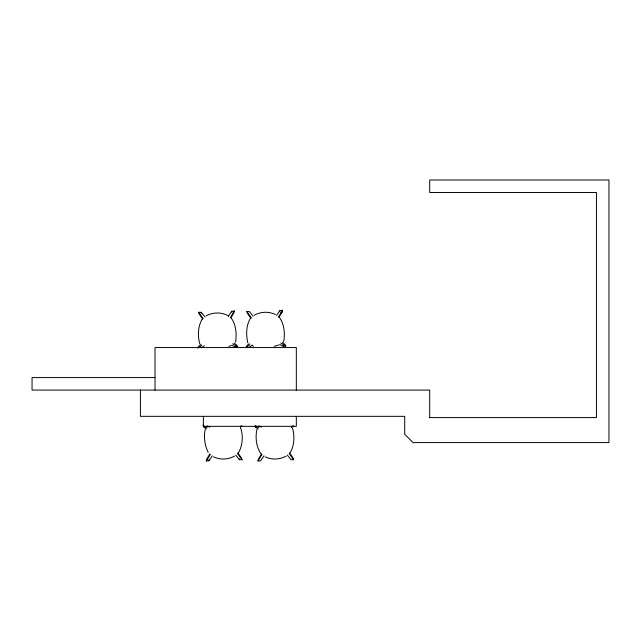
<?xml version="1.0" encoding="UTF-8"?>
<svg xmlns="http://www.w3.org/2000/svg" width="641" height="641" viewBox="0 0 641 641"><rect width="100%" height="100%" fill="white"/><g stroke="black" fill="none" stroke-linecap="round" stroke-linejoin="round"><path stroke-width="0.96" d="M202.716 319.122L199.271 314.066A1.058 1.058 0 0 0 198.958 313.401L198.646 312.247L201.266 312.311L205.008 317.015M197.877 348.175L198.261 347.021A1.09 1.09 0 0 0 198.622 346.364L201.058 344.369M252.57 345.034L248.7 347.518L246.08 347.454L246.465 346.308A1.09 1.09 0 0 0 246.825 345.651L249.261 343.656M201.226 313.185L201.266 312.311M237.923 452.891L241.369 457.938A1.058 1.058 0 0 0 241.689 458.611L242.002 459.765L239.373 459.693L239.414 458.828M253.211 316.301L249.477 311.598L246.849 311.526L247.162 312.688A1.058 1.058 0 0 1 247.482 313.353L250.927 318.401M287.28 454.998L291.014 459.693L293.642 459.765L293.33 458.611A1.058 1.058 0 0 1 293.009 457.938L289.564 452.891M235.576 342.206C236.785 334.322 236.152 324.915 231.361 318.265M205.296 429.35C203.421 436.785 204.864 445.535 208.181 452.386M283.554 341.949C285.333 334.025 284.259 324.306 279.564 317.543M256.937 429.35C255.158 437.266 256.232 446.985 260.927 453.748M230.295 317.591L234.326 310.997L231.705 311.254L228.308 316.197M278.498 316.878L282.529 310.284L279.917 310.532L276.519 315.484M212.331 455.807L208.934 460.759L206.322 461.007L210.344 454.421M263.972 455.807L260.575 460.759L257.962 461.007L261.993 454.421M230.736 318.144L233.821 312.864A1.058 1.058 0 0 1 234.093 312.175L234.326 310.997M278.947 317.423L282.032 312.143A1.058 1.058 0 0 1 282.304 311.454L282.529 310.284M209.903 453.868L206.819 459.148A1.058 1.058 0 0 1 206.546 459.837L206.322 461.007M261.544 453.868L258.459 459.148A1.058 1.058 0 0 1 258.187 459.837L257.962 461.007M202.107 319.282C197.893 326.357 197.508 336.124 199.832 343.905M250.319 318.569C246 325.532 246.024 334.963 247.787 342.751M238.532 452.722C242.61 445.559 243.508 435.359 240.487 427.659M290.173 452.722C294.387 445.655 294.78 435.888 292.448 428.108M198.662 347.622L201.795 345.427M246.08 347.454L249.998 344.706M240.391 427.09L242.002 425.993L240.864 425.961M291.23 427.635L293.642 425.993L292.504 425.961M201.266 347.734L204.367 345.747M206.114 315.901C212.964 312.023 221.898 311.967 228.669 316.029M254.325 315.18C260.671 311.582 268.755 311.302 275.334 314.451M234.526 456.112C228.18 459.709 220.095 459.99 213.517 456.849M286.166 456.112C279.821 459.709 271.736 459.99 265.158 456.849M230.992 345.651L228.765 346.372M279.204 344.93L274.156 346.324M280.91 312.6L282.056 312.488M231.762 345.259L234.991 347.029L237.595 346.789L237.138 345.667A1.09 1.09 0 0 1 236.729 345.034L234.157 343.215M279.973 344.546L283.202 346.308L285.806 346.068L285.341 344.946A1.09 1.09 0 0 1 284.941 344.321L282.369 342.502M207.147 427.691L203.045 425.223L203.509 426.345A1.09 1.09 0 0 1 203.91 426.978L205.096 427.21M254.757 426.097L255.15 426.345A1.09 1.09 0 0 1 255.551 426.978L256.737 427.21M155.018 377.573L32.05 377.573L32.05 390.073L429.71 390.073L429.71 417.82M429.71 417.587L596.442 417.587L596.442 192.492L429.71 192.492L429.71 179.993L608.95 179.993L608.95 442.594L413.036 442.594L404.703 434.261L404.703 416.338L140.427 416.338L140.427 390.073M199.271 314.411L200.417 314.443M252.586 345.86L253.636 346.156M258.908 425.864L261.328 427.194M207.267 425.864L209.687 427.194M255.599 427.315L258.123 428.797M203.958 427.315L206.482 428.797M280.886 343.103L285.806 346.068M232.675 343.824L237.595 346.789M255.511 425.72L258.788 427.691M235.64 454.998L239.373 459.693M246.849 311.526L251.328 317.824M198.646 312.247L203.125 318.537M289.163 453.467L293.642 459.765M237.523 453.467L242.002 459.765M279.917 310.532L280.021 311.398M231.705 311.254L231.81 312.119M208.83 459.893L208.934 460.759M283.13 345.435L283.202 346.308M234.918 346.148L234.991 347.029M296.326 390.441L296.326 347.558L155.018 347.558L155.018 390.073M296.326 416.37L296.326 426.337L203.373 426.337L203.373 416.538"/></g></svg>
